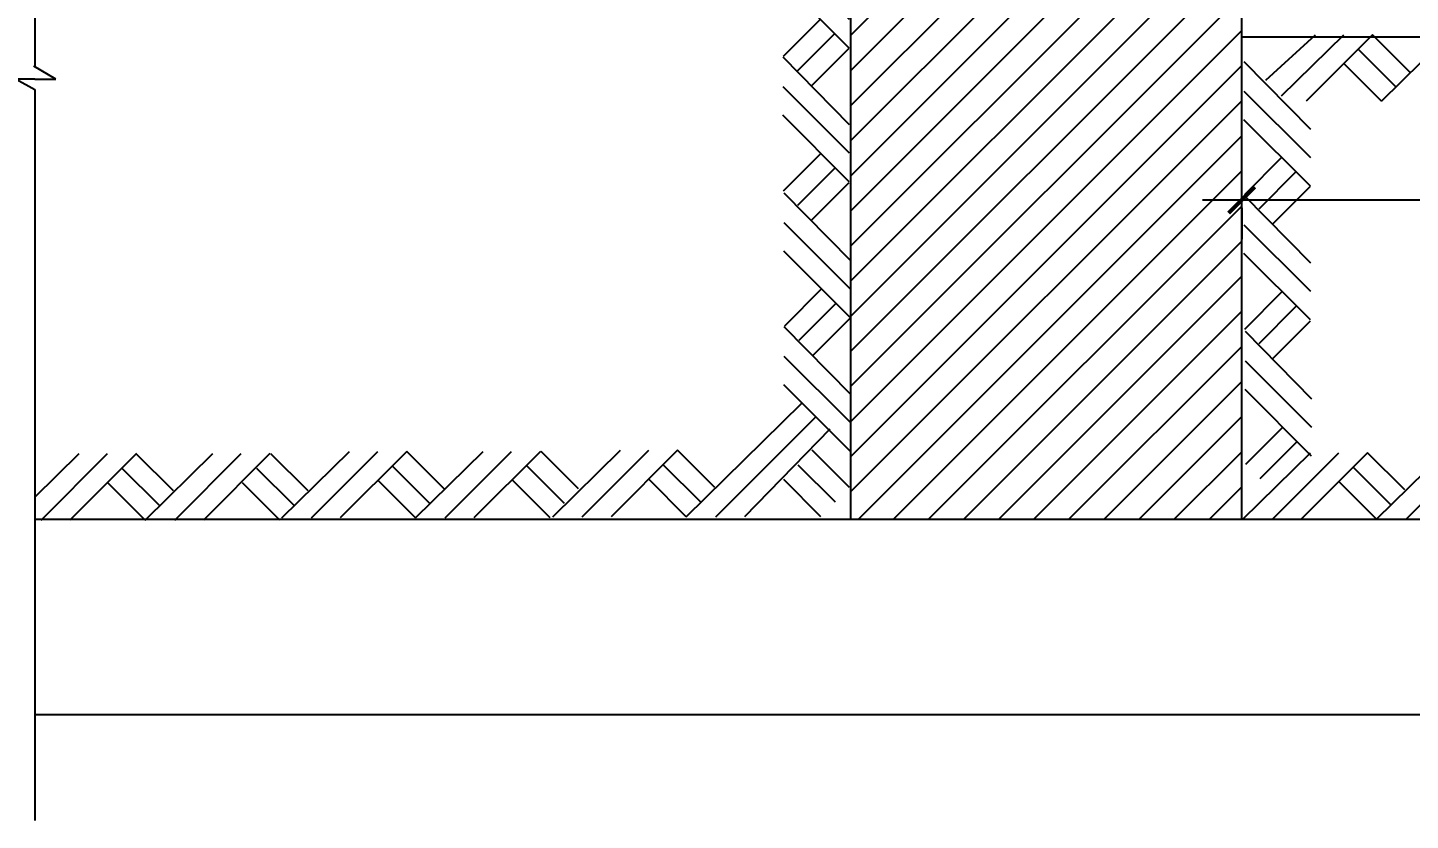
# Model space of a CAD drawing. Extents: x -45948 to -32738, y 12741 to 19047.
# Drawn here: x -42995 to -41933, y 16870 to 17479 of the extents above; entities that cross this region are included whole.
import ezdxf

# ---------------------------------------------------------------- set-up
doc = ezdxf.new("R2010")
doc.units = 0
doc.layers.get('0').update_dxf_attribs({"linetype": 'CONTINUOUS'})
doc.layers.get('DEFPOINTS').update_dxf_attribs({"linetype": 'CONTINUOUS'})
for name, color, linetype in [('LEVEL', 2, 'CONTINUOUS'), ('STAIR', 140, 'CONTINUOUS'), ('TEXT', 41, 'CONTINUOUS')]:
    doc.layers.add(name, color=color, linetype=linetype)
doc.styles.add('HZ', font='simplex.shx', dxfattribs={"width": 0.7, "bigfont": 'hztxt.shx'})
doc.styles.add('XREF1$0$STYLE3', font='simsun.ttf', dxfattribs={"width": 0.7})
doc.dimstyles.new('STANDARD-1', dxfattribs={"dimscale": 0, "dimtxt": 450, "dimasz": 300, "dimexe": 300, "dimexo": 300, "dimgap": 200, "dimtad": 1, "dimdec": 0, "dimzin": 0, "dimtxsty": 'HZ', "dimcen": 300, "dimdle": 300, "dimclrd": 40, "dimclre": 40, "dimclrt": 41, "dimazin": 3, "dimtfac": 1, "dimtdec": 0, "dimtofl": 0, "dimtmove": 0, "dimatfit": 3, "dimtvp": 1.5, "dimtolj": 1, "dimtzin": 0})

# ---------------------------------------------------------------- blocks, each defined once
blk = doc.blocks.new('DI')
at = {"layer": 'STAIR'}
for p, q in [((-51.9, -51), (0, 0)), ((-29.2, -51), (21.8, 0)), ((43.9, 0), (-7.2, -51)), ((73.4, -51), (124.4, 0)), ((146.5, 0), (95.4, -51)), ((72.5, -28.6), (43.9, 0)), ((50.6, -51), (102.6, 0)), ((175.8, -28.6), (147.2, 0)), ((32.8, -11.1), (61.4, -39.7)), ((136.2, -11.1), (164.8, -39.7)), ((21.8, -22.1), (50.4, -50.7)), ((125.2, -22.1), (153.8, -50.7))]:
    blk.add_line(p, q, dxfattribs=at)
blk = doc.blocks.new('_ARCHTICK')
at = {"color": 0, "linetype": 'BYBLOCK', "const_width": 0.15}
blk.add_lwpolyline([(-0.5, -0.5), (0.5, 0.5)], dxfattribs=at)
blk = doc.blocks.new('*D50')
at = {"color": 40, "linetype": 'BYBLOCK'}
for p, q in [((-42092.5, 17346.5), (-40532.7, 17346.5)), ((-42062.5, 17340.6), (-42062.5, 17316.5)), ((-40562.7, 17340.6), (-40562.7, 17316.5))]:
    blk.add_line(p, q, dxfattribs=at)
at = {"layer": 'DEFPOINTS', "color": 0, "linetype": 'BYBLOCK'}
for p in [(-42062.5, 17370.6), (-40562.7, 17370.6), (-40562.7, 17346.5)]:
    blk.add_point(p, dxfattribs=at)
at = {"color": 40, "linetype": 'BYBLOCK', "xscale": 20, "yscale": 20, "zscale": 20, "rotation": 180}
blk.add_blockref('_ARCHTICK', (-42062.5, 17346.5), dxfattribs=at)
at = {"color": 40, "linetype": 'BYBLOCK', "xscale": 20, "yscale": 20, "zscale": 20}
blk.add_blockref('_ARCHTICK', (-40562.7, 17346.5), dxfattribs=at)
at = {"color": 41, "linetype": 'BYBLOCK', "insert": (-41312.6, 17381.5), "char_height": 30, "attachment_point": 5, "style": 'XREF1$0$STYLE3'}
blk.add_mtext('\\A1;1500', dxfattribs=at)

msp = doc.modelspace()

# ---------------------------------------------------------------- linework, layer by layer
at = {"color": 40, "linetype": 'BYBLOCK'}
msp.add_line((-40862.51504, 17471.53166), (-42062.51504, 17471.53166), dxfattribs=at)
at = {"layer": 'LEVEL'}
for p, q in [((-42362.51504, 17101.53166), (-42362.51504, 17762.92922)), ((-42062.51504, 17101.53166), (-42062.51504, 17762.23243)), ((-42989.02253, 17101.53166), (-39965.64251, 17101.53166)), ((-42989.02253, 16951.53166), (-39965.64251, 16951.53166))]:
    msp.add_line(p, q, dxfattribs=at)
at = {"layer": 'STAIR', "linetype": 'CONTINUOUS'}
for p, q in [((-42989.02253, 18146.53322), (-42989.02253, 17448.73334)), ((-42972.77157, 17439.31657), (-42989.8216, 17449.19637)), ((-42989.02253, 17439.31657), (-43003.33715, 17439.31657)), ((-43003.33715, 17439.31657), (-42989.02253, 17431.22315)), ((-42989.02253, 17439.31657), (-42972.77157, 17439.31657)), ((-42989.02253, 17431.22315), (-42989.02253, 16870.33706))]:
    msp.add_line(p, q, dxfattribs=at)
at = {"layer": 'STAIR'}
for p, q in [((-42362.51504, 17472.9315), (-42073.91488, 17761.53166)), ((-42362.51504, 17445.99073), (-42062.51504, 17745.99073)), ((-42362.51504, 17419.04996), (-42062.51504, 17719.04996)), ((-42362.51504, 17392.10919), (-42062.51504, 17692.10919)), ((-42362.51504, 17365.16842), (-42062.51504, 17665.16842)), ((-42362.51504, 17338.22766), (-42062.51504, 17638.22766)), ((-42362.51504, 17311.28689), (-42062.51504, 17611.28689)), ((-42362.51504, 17284.34612), (-42062.51504, 17584.34612)), ((-42362.51504, 17257.40535), (-42062.51504, 17557.40535)), ((-42362.51504, 17230.46458), (-42062.51504, 17530.46458)), ((-42362.51504, 17203.52381), (-42062.51504, 17503.52381)), ((-42362.51504, 17176.58305), (-42062.51504, 17476.58305)), ((-42044.08104, 17438.49672), (-42005.93463, 17473.29585)), ((-42032.01987, 17426.45053), (-41984.11336, 17473.32344)), ((-41962.02798, 17473.32344), (-42013.09181, 17422.25961)), ((-41933.46616, 17444.66552), (-41962.07603, 17473.27539)), ((-41955.28652, 17422.25961), (-41903.38146, 17473.29585)), ((-41973.11872, 17462.23271), (-41944.50885, 17433.62284)), ((-41984.1614, 17451.19002), (-41955.55153, 17422.58015)), ((-42362.51504, 17149.64228), (-42062.51504, 17449.64228)), ((-42362.51504, 17122.70151), (-42062.51504, 17422.70151)), ((-42356.74412, 17101.53166), (-42062.51504, 17395.76074)), ((-42329.80335, 17101.53166), (-42062.51504, 17368.81997)), ((-42413.93895, 17351.87821), (-42362.90271, 17299.97315)), ((-42302.86258, 17101.53166), (-42062.51504, 17341.8792)), ((-42413.93895, 17329.21571), (-42362.87512, 17278.15189)), ((-42275.92181, 17101.53166), (-42062.51504, 17314.93844)), ((-42362.87512, 17256.06651), (-42413.93895, 17307.13034)), ((-42248.98105, 17101.53166), (-42062.51504, 17287.99767)), ((-42385.00854, 17278.19993), (-42413.61841, 17249.59006)), ((-42373.96585, 17267.15724), (-42402.57572, 17238.54737)), ((-42222.04028, 17101.53166), (-42062.51504, 17261.0569)), ((-42391.53304, 17227.50468), (-42362.92317, 17256.11455)), ((-42413.93895, 17249.32505), (-42362.90271, 17197.41999)), ((-42059.8666, 17245.78858), (-42008.83037, 17193.88352)), ((-42195.09951, 17101.53166), (-42062.51504, 17234.11613)), ((-42413.93895, 17226.62133), (-42362.90271, 17175.58509)), ((-42059.8666, 17223.12608), (-42008.80278, 17172.06225)), ((-42168.15874, 17101.53166), (-42062.51504, 17207.17536)), ((-42362.90271, 17153.49971), (-42413.93895, 17204.53595)), ((-42008.80278, 17149.97687), (-42059.8666, 17201.0407)), ((-42488.87557, 17103.35625), (-42400.07419, 17190.6712)), ((-42466.17185, 17103.35625), (-42389.46555, 17180.06255)), ((-42141.21797, 17101.53166), (-42062.51504, 17180.23459)), ((-42378.71296, 17170.55022), (-42444.08647, 17103.35625)), ((-42030.9362, 17172.11029), (-42059.54607, 17143.50042)), ((-42591.42873, 17103.35625), (-42539.52367, 17154.39248)), ((-42568.76623, 17103.35625), (-42517.70241, 17154.42007)), ((-42495.61703, 17154.42007), (-42546.68086, 17103.35625)), ((-42467.05521, 17125.76216), (-42495.66508, 17154.37203)), ((-42363.67789, 17125.76216), (-42392.28776, 17154.37203)), ((-42019.89351, 17161.06761), (-42048.50338, 17132.45774)), ((-42989.02253, 17118.32765), (-42954.97508, 17151.8052)), ((-42984.21764, 17100.76896), (-42933.15381, 17151.83279)), ((-42911.06843, 17151.83279), (-42962.13226, 17100.76896)), ((-42882.50661, 17123.17487), (-42911.11648, 17151.78474)), ((-42904.32697, 17100.76896), (-42852.42191, 17151.8052)), ((-42881.62325, 17100.76896), (-42830.58701, 17151.8052)), ((-42808.50164, 17151.8052), (-42859.53787, 17100.76896)), ((-42779.1293, 17123.17487), (-42807.73917, 17151.78474)), ((-42114.2772, 17101.53166), (-42062.51504, 17153.29383)), ((-42922.15917, 17140.74205), (-42893.5493, 17112.13218)), ((-42818.78185, 17140.74205), (-42790.17198, 17112.13218)), ((-42506.70776, 17143.32934), (-42478.09789, 17114.71947)), ((-42403.33045, 17143.32934), (-42374.72058, 17114.71947)), ((-42933.20185, 17129.69936), (-42904.59198, 17101.08949)), ((-42829.82454, 17129.69936), (-42801.21467, 17101.08949)), ((-42517.75045, 17132.28665), (-42489.14058, 17103.67678)), ((-42414.37314, 17132.28665), (-42385.76327, 17103.67678)), ((-42087.33644, 17101.53166), (-42062.51504, 17126.35306))]:
    msp.add_line(p, q, dxfattribs=at)

# ---------------------------------------------------------------- block references
at = {"layer": 'STAIR', "rotation": 270}
for p in [(-42363.81316, 17507.00498), (-42009.74082, 17400.91534)]:
    msp.add_blockref('DI', p, dxfattribs=at)
at = {"layer": 'STAIR'}
for p in [(-42747.38563, 17153.50303), (-42009.71327, 17152.51097)]:
    msp.add_blockref('DI', p, dxfattribs=at)

# ---------------------------------------------------------------- dimensions: what is measured, and where the dimension line sits
at = {"layer": 'TEXT', "linetype": 'CONTINUOUS'}
dim = msp.add_linear_dim(base=(-40562.70983, 17346.46726), p1=(-42062.51504, 17370.64598), p2=(-40562.70983, 17370.64859), dimstyle='STANDARD-1', override={"dimscale": 1, "dimtxt": 30, "dimasz": 20, "dimexe": 30, "dimexo": 30, "dimgap": 20, "dimtxsty": 'XREF1$0$STYLE3', "dimblk1": 'ARCHTICK', "dimblk2": 'ARCHTICK', "dimsah": 1, "dimcen": 30, "dimdle": 30}, dxfattribs=at)
dim.commit()
dim.dimension.update_dxf_attribs({"geometry": '*D50', "text_midpoint": (-41312.61243, 17381.46726)})

doc.saveas('drawing.dxf')
